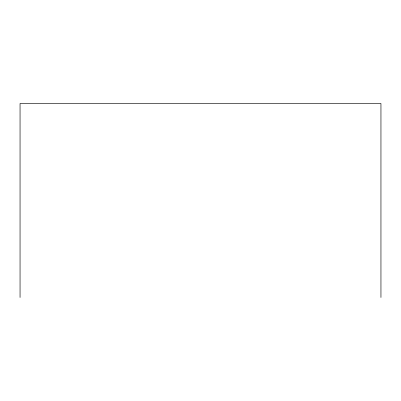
<?xml version="1.0" encoding="UTF-8"?>
<svg xmlns="http://www.w3.org/2000/svg" width="401" height="401" viewBox="0 0 401 401"><rect width="100%" height="100%" fill="white"/><g stroke="black" fill="none" stroke-linecap="round" stroke-linejoin="round"><path stroke-width="0.6" d="M380.95 297.507L380.95 103.493L20.05 103.493L20.05 297.507"/></g></svg>
